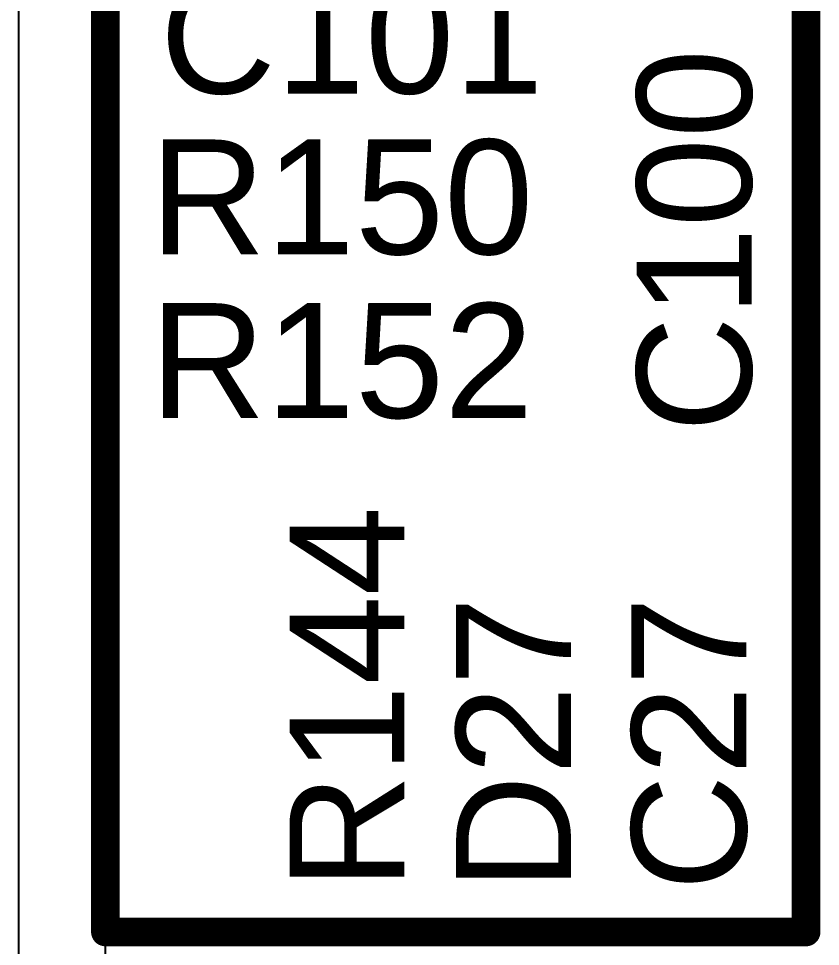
# Model space of a CAD drawing. Header units: inches. Extents: x -3 to 5437, y -3 to 5435.
# Drawn here: x 20.21 to 27.3, y 91.26 to 99.47 of the extents above; entities that cross this region are included whole.
import ezdxf

# ---------------------------------------------------------------- set-up
doc = ezdxf.new("R2010")
doc.units = ezdxf.units.IN
doc.layers.add('PWR', color=76, linetype='Continuous')
doc.layers.add('Top Overlay', color=2, linetype='Continuous')
doc.styles.add('Arial', font='', dxfattribs={"height": 0.2})
doc.styles.get('Arial').set_extended_font_data('Arial')

msp = doc.modelspace()

# ---------------------------------------------------------------- linework, layer by layer
at = {"layer": 'PWR'}
for p, q in [((20.2118, 112.1664), (20.2118, 85.4456)), ((20.9804, 85.4456), (20.9804, 112.1664))]:
    msp.add_line(p, q, dxfattribs=at)
at = {"layer": 'Top Overlay'}
for points in [[(20.9804, 91.3892, 0.254, 0.254, 0), (20.9804, 103.6828, 0.254, 0.254, 0)], [(27.178, 91.3892, 0.254, 0.254, 0), (27.178, 103.6828, 0.254, 0.254, 0)], [(20.9804, 91.3892, 0.254, 0.254, 0), (27.178, 91.3892, 0.254, 0.254, 0)]]:
    msp.add_lwpolyline(points, format="xyseb", dxfattribs=at)
for points in [[(20.9169, 91.3892, 0.127, 0.127, 1), (21.0439, 91.3892, 0.127, 0.127, 1)], [(20.9169, 91.3892, 0.127, 0.127, 1), (21.0439, 91.3892, 0.127, 0.127, 1)], [(27.1145, 91.3892, 0.127, 0.127, 1), (27.2415, 91.3892, 0.127, 0.127, 1)], [(27.1145, 91.3892, 0.127, 0.127, 1), (27.2415, 91.3892, 0.127, 0.127, 1)]]:
    msp.add_lwpolyline(points, format="xyseb", close=True, dxfattribs=at)

# ---------------------------------------------------------------- texts
at = {"layer": 'Top Overlay', "style": 'Arial'}
for s, p in [('C101', (21.4621, 98.807)), ('R150', (21.3729, 97.3846)), ('R152', (21.3729, 95.9368))]:
    msp.add_text(s, height=1.016, dxfattribs=at).set_placement(p)
for s, p in [('C100', (26.6952, 95.8094)), ('R144', (23.6245, 91.7621)), ('D27', (25.0977, 91.7535)), ('C27', (26.6495, 91.7534))]:
    msp.add_text(s, height=1.016, rotation=90, dxfattribs=at).set_placement(p)

doc.saveas('drawing.dxf')
